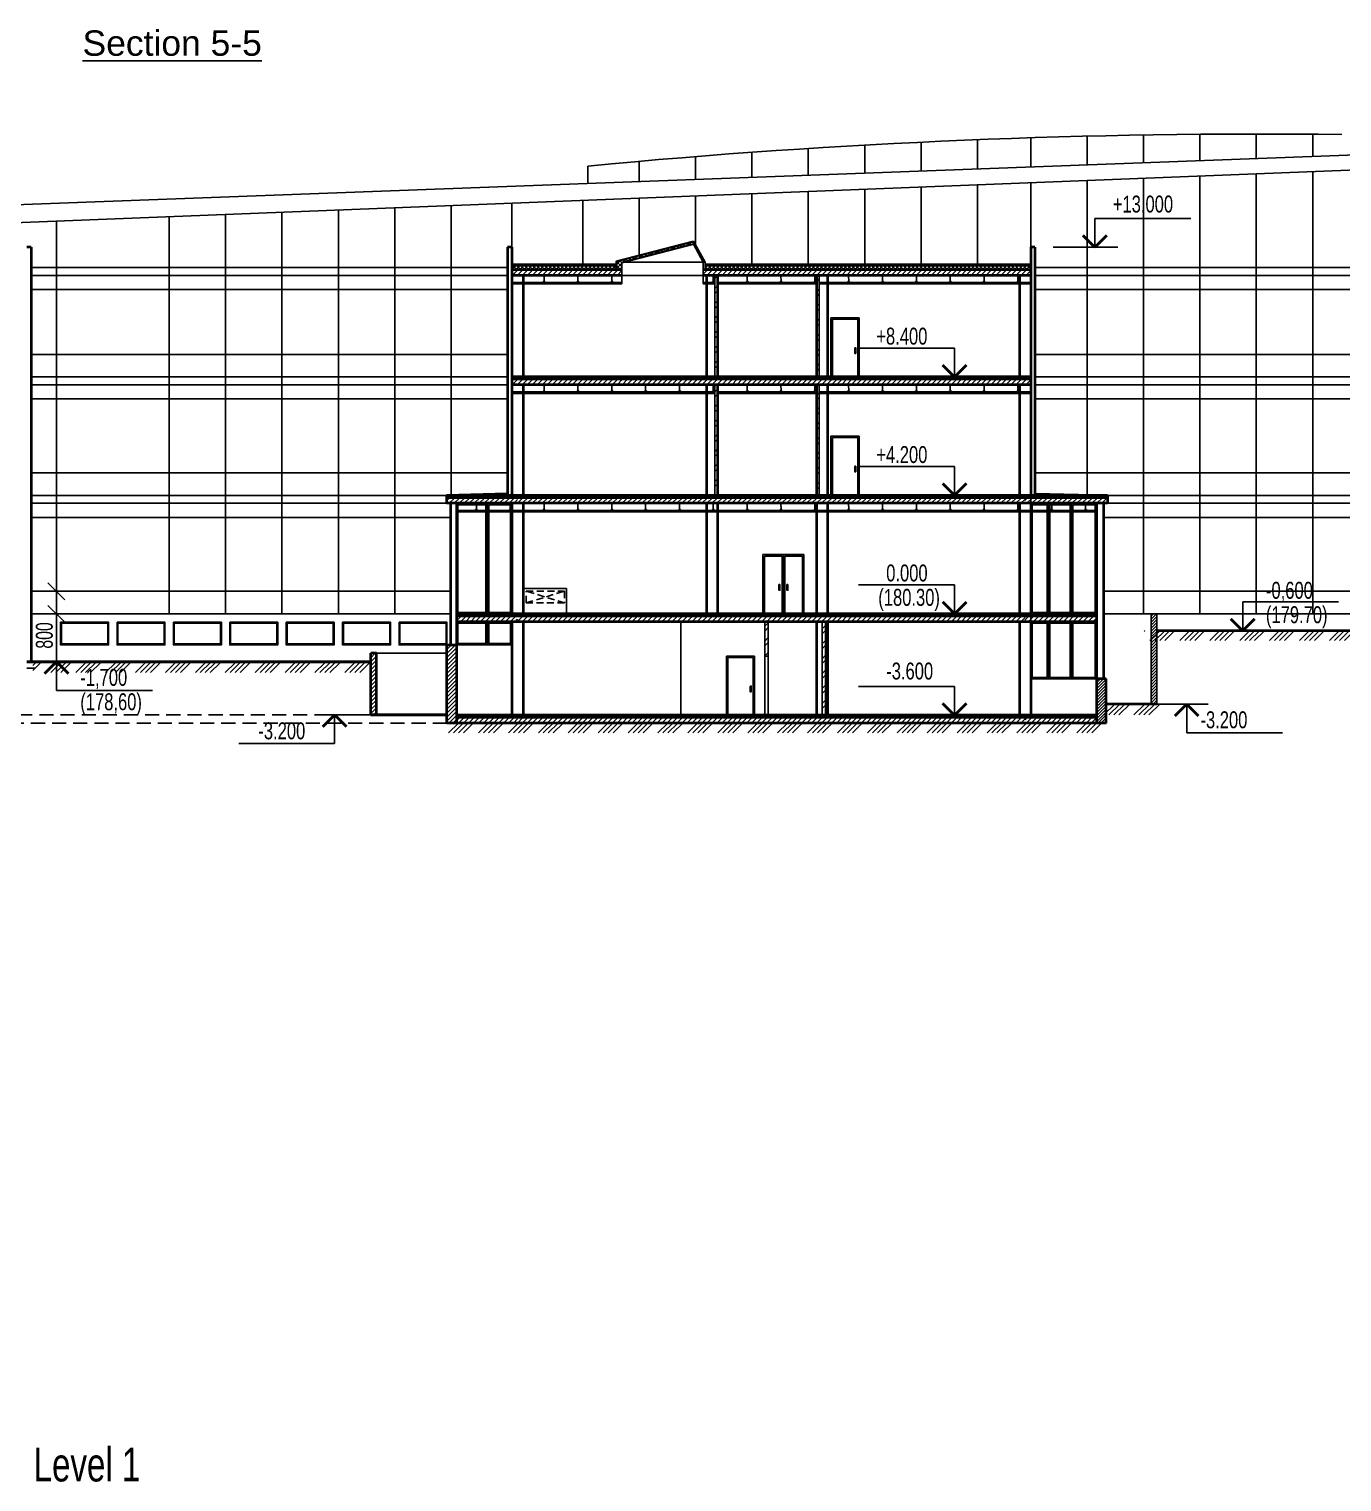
# Model space of a CAD drawing. Header units: millimetres. Extents: x 72758 to 367830, y 150032 to 293149.
# Drawn here: x 143975 to 190530, y 237085 to 288615 of the extents above; entities that cross this region are included whole.
import ezdxf

# ---------------------------------------------------------------- set-up
doc = ezdxf.new("R2010")
doc.units = ezdxf.units.MM
doc.linetypes.add('CENTER', pattern=[2, 1.25, -0.25, 0.25, -0.25])
doc.linetypes.add('HIDDEN', pattern=[0.375, 0.25, -0.125])
doc.layers.add('4', color=34, linetype='Continuous')
doc.layers.add('AX2', color=163, linetype='CENTER')
doc.styles.add('DIM1', font='russ.shx', dxfattribs={"width": 0.7})
doc.styles.get("Standard").update_dxf_attribs({"font": 'Arial.ttf'})
pattern_1 = [(45, (-53225.52, 447198.54), (-88.38835, 88.38835), [])]
pattern_2 = [(45, (-53225.52, 447198.54), (-265.16504, 265.16504), []), (45, (-53048.74, 447198.54), (-265.16504, 265.16504), [])]
pattern_3 = [(45, (-53225.52, 451398.54), (-265.16504, 265.16504), []), (45, (-53048.74, 451398.54), (-265.16504, 265.16504), [])]
pattern_4 = [(45, (-1068971.19, -42760.82), (-53.0330086, 53.0330086), [])]
pattern_5 = [(45, (-1068971.19, -42760.82), (-70.710678, 70.710678), []), (135, (-1068971.19, -42760.82), (-70.710678, -70.710678), [])]

# ---------------------------------------------------------------- blocks, each defined once
blk = doc.blocks.new('O1')
at = {"layer": 'AX2', "linetype": 'Continuous', "ltscale": 500}
for p, q in [((0, 5.12), (-17, 5.12)), ((0, 0), (0, 5.12))]:
    blk.add_line(p, q, dxfattribs=at)
at = {"layer": 'AX2', "linetype": 'Continuous', "ltscale": 500, "const_width": 0.5}
for points in [[(0, 0), (-2.12, 2.12)], [(0, 0), (2.12, 2.12)]]:
    blk.add_lwpolyline(points, dxfattribs=at)
blk = doc.blocks.new('A$C06651536')
at = {"layer": '4', "ltscale": 2000}
for p, q in [((0, 2100), (1000, 2100)), ((0, 0), (0, 2100)), ((1000, 2100), (1000, 0)), ((50, 2050), (950, 2050)), ((50, 0), (50, 2050)), ((950, 2050), (950, 0))]:
    blk.add_line(p, q, dxfattribs=at)
blk.add_lwpolyline([(842, 1035), (878, 1035), (878, 838), (842, 838)], close=True, dxfattribs=at)
blk = doc.blocks.new('_OBLIQUE')
at = {"color": 0, "linetype": 'ByBlock', "ltscale": 1000}
blk.add_line((-0.5, -0.5), (0.5, 0.5), dxfattribs=at)

msp = doc.modelspace()

# ---------------------------------------------------------------- hatches: boundary and pattern name
at = {"linetype": 'Continuous', "ltscale": 2000}
h = msp.add_hatch(dxfattribs=at)
h.set_pattern_fill('ANSI37', color=0, scale=800, style=0)
h.set_pattern_definition(pattern_5)
h.paths.add_polyline_path([(164816, 280075), (164816, 280370), (167551, 281072), (167585, 281010), (164998, 280342), (164998, 280325), (164998, 280075)])
h = msp.add_hatch(dxfattribs=at)
h.set_pattern_fill('ANSI37', color=0, scale=800, style=0)
h.set_pattern_definition(pattern_5)
h.paths.add_polyline_path([(179294, 280075), (179294, 280235), (172093, 280235), (172093, 280075)])
h.paths.add_polyline_path([(172093, 280075), (172093, 280235), (168193, 280235), (168193, 280075)])
h.paths.add_polyline_path([(161094, 280075), (164788, 280075), (164788, 280235), (161094, 280235)])
h.paths.add_polyline_path([(168193, 280075), (168193, 280235), (167947, 280235), (167947, 280075)])
h.paths.add_polyline_path([(179494, 280075), (179494, 280235), (179294, 280235), (179294, 280075)])
h = msp.add_hatch(dxfattribs=at)
h.set_pattern_fill('ANSI31', color=0, scale=1000, style=0)
h.set_pattern_definition(pattern_1)
h.paths.add_polyline_path([(172293, 279875), (179094, 279875), (179294, 279875), (179294, 280075), (172093, 280075), (172093, 279875)])
h.paths.add_polyline_path([(168393, 279875), (171893, 279875), (172093, 279875), (172093, 280075), (168193, 280075), (168193, 279875)])
h.paths.add_polyline_path([(164578, 279875), (161494, 279875), (161294, 279875), (161094, 279875), (161094, 280075), (164578, 280075)])
h.paths.add_polyline_path([(168193, 279875), (167993, 279875), (167876, 279875), (167876, 280075), (168193, 280075)])
h.paths.add_polyline_path([(179494, 279875), (179494, 280075), (179294, 280075), (179294, 279875)])
h = msp.add_hatch(dxfattribs=at)
h.set_pattern_fill('ANSI31', color=0, scale=1000, style=0)
h.set_pattern_definition(pattern_1)
h.paths.add_polyline_path([(164532, 279875), (164998, 279875), (164998, 280075), (164816, 280075), (164788, 280075), (164532, 280075)])
h = msp.add_hatch(dxfattribs=at)
h.set_pattern_fill('ANSI32', color=0, scale=1000, style=0)
h.set_pattern_definition(pattern_3)
h.paths.add_polyline_path([(168393, 276275), (168298, 276275), (168298, 279875), (168393, 279875), (168393, 276275)])
h = msp.add_hatch(dxfattribs=at)
h.set_pattern_fill('ANSI32', color=0, scale=1000, style=0)
h.set_pattern_definition(pattern_3)
h.paths.add_polyline_path([(171993, 276275), (171896, 276275), (171893, 276275), (171893, 279875), (171993, 279875)])
h = msp.add_hatch(dxfattribs=at)
h.set_pattern_fill('ANSI31', color=0, scale=1000, style=0)
h.set_pattern_definition([(45, (-53225.52, 443318.54), (-88.38835, 88.38835), [])])
h.paths.add_polyline_path([(172293, 275995), (179094, 275995), (179294, 275995), (179294, 276195), (172093, 276195), (172093, 275995)])
h.paths.add_polyline_path([(161094, 275995), (161294, 275995), (161494, 275995), (167993, 275995), (168193, 275995), (168193, 276195), (161094, 276195)])
h.paths.add_polyline_path([(168393, 275995), (171893, 275995), (172093, 275995), (172093, 276195), (168193, 276195), (168193, 275995)])
h.paths.add_polyline_path([(179494, 275995), (179494, 276195), (179294, 276195), (179294, 275995)])
h = msp.add_hatch(dxfattribs=at)
h.set_pattern_fill('ANSI32', color=0, scale=1000, style=0)
h.set_pattern_definition(pattern_2)
h.paths.add_polyline_path([(168393, 272075), (168393, 275995), (168298, 275995), (168298, 272075), (168393, 272075)])
h = msp.add_hatch(dxfattribs=at)
h.set_pattern_fill('ANSI32', color=0, scale=1000, style=0)
h.set_pattern_definition(pattern_2)
h.paths.add_polyline_path([(171896, 272075), (171993, 272075), (171993, 275995), (171896, 275995), (171893, 275995), (171893, 272075), (171896, 272075)])
h = msp.add_hatch(dxfattribs=at)
h.set_pattern_fill('ANSI31', color=0, scale=1000, style=0)
h.set_pattern_definition([(45, (-53218.12, 447198.54), (-88.38835, 88.38835), [])])
h.paths.add_polyline_path([(158951, 271795), (158951, 271995), (161101, 271995), (161301, 271995), (161301, 271795), (161101, 271795), (160951, 271795), (159141, 271795)])
h.paths.add_polyline_path([(159141, 267595), (161101, 267595), (161301, 267595), (161301, 267795), (161101, 267795), (159141, 267795)])
h.paths.add_polyline_path([(161301, 263995), (161301, 264195), (161101, 264195), (159141, 264195), (159141, 263995)])
h.paths.add_polyline_path([(158782, 271795), (158782, 271995), (158951, 271995), (158951, 271795), (158932, 271795)])
h = msp.add_hatch(dxfattribs=at)
h.set_pattern_fill('ANSI31', color=0, scale=1000, style=0)
h.set_pattern_definition([(45, (-53225.52, 439118.54), (-88.38835, 88.38835), [])])
h.paths.add_polyline_path([(172293, 271795), (179094, 271795), (179294, 271795), (179294, 271995), (172093, 271995), (172093, 271795)])
h.paths.add_polyline_path([(168193, 271795), (167993, 271795), (161494, 271795), (161294, 271795), (161294, 271995), (168193, 271995)])
h.paths.add_polyline_path([(168393, 271795), (171893, 271795), (172093, 271795), (172093, 271995), (168193, 271995), (168193, 271795)])
h = msp.add_hatch(dxfattribs=at)
h.set_pattern_fill('ANSI31', color=0, scale=1000, style=0)
h.set_pattern_definition([(45, (-53237.71, 447198.54), (-88.38835, 88.38835), [])])
h.paths.add_polyline_path([(181815, 263995), (181815, 264195), (179482, 264195), (179282, 264195), (179282, 263995)])
h.paths.add_polyline_path([(179482, 271995), (181482, 271995), (181482, 271795), (179482, 271795)])
h.paths.add_polyline_path([(179482, 267595), (181482, 267595), (181482, 267795), (179482, 267795)])
h.paths.add_polyline_path([(181482, 271995), (182208, 271995), (182208, 271795), (182058, 271795), (181815, 271795), (181482, 271795)])
h.paths.add_polyline_path([(181482, 267595), (181815, 267595), (181815, 267795), (181482, 267795)])
h.paths.add_polyline_path([(179282, 271795), (179282, 271995), (179482, 271995), (179482, 271795)])
h.paths.add_polyline_path([(179482, 267595), (179482, 267795), (179282, 267795), (179282, 267595)])
h = msp.add_hatch(dxfattribs=at)
h.set_pattern_fill('ANSI31', color=0, scale=1000, style=0)
h.set_pattern_definition([(45, (-53225.52, 434918.54), (-88.38835, 88.38835), [])])
h.paths.add_polyline_path([(172293, 267595), (179094, 267595), (179294, 267595), (179294, 267795), (172093, 267795), (172093, 267595)])
h.paths.add_polyline_path([(168193, 267595), (167993, 267595), (161494, 267595), (161294, 267595), (161294, 267795), (168193, 267795)])
h.paths.add_polyline_path([(168393, 267595), (171893, 267595), (172093, 267595), (172093, 267795), (168193, 267795), (168193, 267595)])
h = msp.add_hatch(dxfattribs=at)
h.set_pattern_fill('ANSI32', color=0, scale=1000, style=0)
h.set_pattern_definition(pattern_2)
h.paths.add_polyline_path([(172213, 264275), (172213, 267595), (172093, 267595), (172093, 264275), (172213, 264275)])
h.paths.add_polyline_path([(170188, 266375), (170068, 266375), (170068, 267595), (170188, 267595)])
h = msp.add_hatch(dxfattribs=at)
h.set_pattern_fill('ANSI31', color=0, scale=600, style=0)
h.set_pattern_definition(pattern_4)
h.paths.add_polyline_path([(183770, 264676), (183970, 264676), (183970, 267425), (183770, 267425)])
h.paths.add_polyline_path([(183770, 267425), (183770, 267875), (183970, 267875), (183970, 267425)])
h = msp.add_hatch(dxfattribs=at)
h.set_pattern_fill('ANSI34', color=0, scale=1000, style=0)
h.set_pattern_definition([(45, (-37901.74, 450478.54), (-530.33, 530.33), []), (45, (-37725, 450478.54), (-530.33, 530.33), []), (45, (-37548.2, 450478.54), (-530.33, 530.33), []), (45, (-37371.4, 450478.54), (-530.33, 530.33), [])])
h.paths.add_polyline_path([(194617, 266930), (194617, 267275), (187417, 267275), (187417, 266930)])
h.paths.add_polyline_path([(187417, 266930), (187417, 267275), (183517, 267275), (183517, 266930)])
h.paths.add_polyline_path([(197493, 266930), (197493, 267275), (197151, 267275), (194617, 267275), (194617, 266930)])
h = msp.add_hatch(dxfattribs=at)
h.set_pattern_fill('ANSI31', color=0, scale=800, style=0)
h.set_pattern_definition([(45, (-1068971.19, -42760.82), (-70.710678, 70.710678), [])])
h.paths.add_polyline_path([(158791, 263995), (158791, 264295), (158791, 264595), (158791, 266775), (158794, 266775), (158925, 266775), (159134, 266775), (159134, 264275), (159134, 264195), (159134, 263995)])
h.paths.add_polyline_path([(156091, 264295), (156291, 264295), (156291, 266475), (156091, 266475), (156091, 266175)])
h = msp.add_hatch(dxfattribs=at)
h.set_pattern_fill('ANSI34', color=0, scale=1000, style=0)
h.set_pattern_definition([(45, (-79176.8, 449337.7), (-530.33, 530.33), []), (45, (-79000, 449337.7), (-530.33, 530.33), []), (45, (-78823.2, 449337.7), (-530.33, 530.33), []), (45, (-78646.45, 449337.7), (-530.33, 530.33), [])])
h.paths.add_polyline_path([(153342, 265789), (153342, 266135), (146142, 266135), (146142, 265789)])
h.paths.add_polyline_path([(156218, 265789), (156218, 266135), (155876, 266135), (153342, 266135), (153342, 265789)])
h.paths.add_polyline_path([(146142, 265789), (144109, 265789), (144109, 266135), (146142, 266135)])
h = msp.add_hatch(dxfattribs=at)
h.set_pattern_fill('ANSI31', color=0, scale=600, style=0)
h.set_pattern_definition(pattern_4)
h.paths.add_polyline_path([(182170, 263995), (182170, 264595), (182170, 264676), (182170, 265567), (182070, 265567), (181827, 265567), (181827, 264275), (181827, 264195), (181827, 263995)])
h = msp.add_hatch(dxfattribs=at)
h.set_pattern_fill('ANSI34', color=0, scale=1000, style=0)
h.set_pattern_definition([(45, (44750.7, 445148.7), (-530.33, 530.33), []), (45, (44927.5, 445148.7), (-530.33, 530.33), []), (45, (45104.25, 445148.7), (-530.33, 530.33), []), (45, (45281, 445148.7), (-530.33, 530.33), [])])
h.paths.add_polyline_path([(184151, 264291), (181927, 264291), (181927, 264676), (183385, 264676), (183400, 264660), (183416, 264676), (184151, 264676)])
h = msp.add_hatch(dxfattribs=at)
h.set_pattern_fill('ANSI34', color=0, scale=1000, style=0)
h.set_pattern_definition([(45, (-53225.5, 447198.54), (-530.33, 530.33), []), (45, (-53048.74, 447198.54), (-530.33, 530.33), []), (45, (-52872, 447198.54), (-530.33, 530.33), []), (45, (-52695.2, 447198.54), (-530.33, 530.33), [])])
h.paths.add_polyline_path([(179294, 263650), (179294, 263995), (172093, 263995), (172093, 263650)])
h.paths.add_polyline_path([(161294, 263650), (168193, 263650), (168193, 263995), (161294, 263995)])
h.paths.add_polyline_path([(172093, 263650), (172093, 263995), (168193, 263995), (168193, 263650)])
h.paths.add_polyline_path([(182170, 263650), (182170, 263995), (181827, 263995), (179294, 263995), (179294, 263650)])
h.paths.add_polyline_path([(158791, 263650), (161294, 263650), (161294, 263995), (159134, 263995), (158791, 263995)])
h = msp.add_hatch(dxfattribs=at)
h.set_pattern_fill('ANSI31', color=0, scale=1000, style=0)
h.set_pattern_definition([(45, (-53225.52, 431318.54), (-88.38835, 88.38835), [])])
h.paths.add_polyline_path([(172293, 263995), (179094, 263995), (179294, 263995), (179294, 264195), (172093, 264195), (172093, 263995)])
h.paths.add_polyline_path([(168193, 263995), (167993, 263995), (161494, 263995), (161294, 263995), (161294, 264195), (168193, 264195)])
h.paths.add_polyline_path([(168393, 263995), (171893, 263995), (172093, 263995), (172093, 264195), (168193, 264195), (168193, 263995)])

# ---------------------------------------------------------------- linework, layer by layer
at = {"color": 0, "linetype": 'Continuous', "ltscale": 2000}
for p, q in [((90944, 280414), (210310, 284880)), ((173606, 284499), (173606, 283507)), ((175606, 284603), (175606, 283582)), ((177606, 284691), (177606, 283657)), ((179494, 284760), (179494, 283727)), ((181494, 284817), (181494, 283802)), ((183494, 284858), (183494, 283877)), ((185494, 284883), (185494, 283952)), ((187494, 284892), (187494, 284027)), ((189494, 284885), (189494, 284101)), ((108944, 280377), (210310, 284380)), ((167606, 284092), (167606, 283282)), ((169606, 284244), (169606, 283357)), ((171606, 284380), (171606, 283432)), ((163793, 283758), (163793, 283140)), ((165606, 283924), (165606, 283208)), ((187494, 283479), (187494, 267875)), ((189494, 283558), (189494, 267875)), ((173606, 282931), (173606, 280255)), ((175606, 283010), (175606, 280255)), ((177606, 283089), (177606, 280255)), ((179494, 283163), (179494, 265072)), ((181494, 283242), (181494, 272075)), ((183494, 283321), (183494, 267875)), ((185494, 283400), (185494, 267875)), ((161096, 282437), (161096, 280255)), ((163606, 282536), (163606, 280255)), ((165606, 282615), (165606, 280586)), ((167606, 282694), (167606, 280976)), ((169606, 282773), (169606, 280255)), ((171606, 282852), (171606, 280255)), ((148944, 281957), (148944, 267875)), ((150944, 282036), (150944, 267875)), ((152944, 282115), (152944, 267875)), ((154944, 282194), (154944, 267875)), ((156944, 282273), (156944, 267875)), ((158944, 282352), (158944, 272075)), ((144944, 281799), (144944, 267875)), ((164788, 280387), (167539, 281094)), ((164816, 280370), (167551, 281072)), ((164998, 280342), (167586, 281010)), ((164998, 280325), (167593, 280998)), ((167876, 280342), (167532, 280981)), ((167947, 280342), (167539, 281094)), ((167912, 280342), (167563, 280989)), ((180287, 280875), (182587, 280875)), ((164788, 280387), (164788, 280075)), ((164816, 280370), (164816, 280075)), ((164998, 280342), (164998, 280075)), ((164998, 280342), (167876, 280342)), ((167876, 280342), (167947, 280342)), ((167876, 280075), (167876, 280342)), ((167947, 280075), (167947, 280342)), ((160944, 280155), (144044, 280155)), ((160944, 279875), (144044, 279875)), ((162213, 279865), (162263, 279865)), ((162238, 279875), (162239, 279658)), ((163413, 279866), (163463, 279866)), ((163438, 279876), (163439, 279659)), ((164613, 279867), (164663, 279867)), ((164638, 279877), (164639, 279660)), ((164707, 279875), (167947, 279875)), ((164998, 280075), (164998, 279875)), ((164998, 279875), (164998, 279575)), ((167876, 280075), (167876, 279875)), ((167876, 279875), (167876, 279575)), ((168213, 279866), (168263, 279866)), ((168238, 279876), (168239, 279659)), ((168298, 279875), (168298, 276195)), ((169413, 279866), (169463, 279866)), ((169438, 279876), (169439, 279659)), ((170613, 279866), (170663, 279866)), ((170638, 279876), (170639, 279659)), ((171813, 279866), (171863, 279866)), ((171838, 279876), (171839, 279659)), ((171993, 279875), (171993, 276275)), ((173013, 279866), (173063, 279866)), ((173038, 279876), (173039, 279659)), ((174213, 279866), (174263, 279866)), ((174238, 279876), (174239, 279659)), ((175413, 279866), (175463, 279866)), ((175438, 279876), (175439, 279659)), ((176613, 279866), (176663, 279866)), ((176638, 279876), (176639, 279659)), ((177813, 279866), (177863, 279866)), ((177838, 279876), (177839, 279659)), ((179013, 279866), (179063, 279866)), ((179038, 279876), (179039, 279659)), ((198802, 280155), (179644, 280155)), ((198802, 279875), (179644, 279875)), ((160944, 279375), (144044, 279375)), ((162211, 279625), (162211, 279658)), ((162211, 279658), (162270, 279658)), ((162270, 279625), (162270, 279658)), ((163411, 279626), (163411, 279659)), ((163411, 279659), (163470, 279659)), ((163470, 279626), (163470, 279659)), ((164611, 279627), (164611, 279660)), ((164611, 279660), (164670, 279660)), ((164670, 279627), (164670, 279660)), ((168211, 279626), (168211, 279659)), ((168211, 279659), (168270, 279659)), ((168270, 279626), (168270, 279659)), ((169411, 279626), (169411, 279659)), ((169411, 279659), (169470, 279659)), ((169470, 279626), (169470, 279659)), ((170611, 279626), (170611, 279659)), ((170611, 279659), (170670, 279659)), ((170670, 279626), (170670, 279659)), ((171810, 279626), (171810, 279659)), ((171810, 279659), (171870, 279659)), ((171870, 279626), (171870, 279659)), ((173010, 279626), (173010, 279659)), ((173010, 279659), (173070, 279659)), ((173070, 279626), (173070, 279659)), ((174210, 279626), (174210, 279659)), ((174210, 279659), (174270, 279659)), ((174270, 279626), (174270, 279659)), ((175410, 279626), (175410, 279659)), ((175410, 279659), (175470, 279659)), ((175470, 279626), (175470, 279659)), ((176610, 279626), (176610, 279659)), ((176610, 279659), (176669, 279659)), ((176669, 279626), (176669, 279659)), ((177810, 279626), (177810, 279659)), ((177810, 279659), (177869, 279659)), ((177869, 279626), (177869, 279659)), ((179010, 279626), (179010, 279659)), ((179010, 279659), (179069, 279659)), ((179069, 279626), (179069, 279659)), ((198802, 279375), (179644, 279375)), ((160944, 277075), (144044, 277075)), ((198802, 277075), (179644, 277075)), ((160944, 276275), (144044, 276275)), ((198802, 276275), (179644, 276275)), ((160944, 275995), (144044, 275995)), ((162211, 275745), (162211, 275778)), ((162211, 275778), (162270, 275778)), ((162213, 275985), (162263, 275985)), ((162238, 275995), (162239, 275778)), ((162270, 275745), (162270, 275778)), ((163411, 275746), (163411, 275779)), ((163411, 275779), (163470, 275779)), ((163413, 275986), (163463, 275986)), ((163438, 275996), (163439, 275779)), ((163470, 275746), (163470, 275779)), ((164611, 275747), (164611, 275780)), ((164611, 275780), (164670, 275780)), ((164613, 275987), (164663, 275987)), ((164638, 275997), (164639, 275780)), ((164670, 275747), (164670, 275780)), ((165811, 275746), (165811, 275779)), ((165811, 275779), (165870, 275779)), ((165813, 275986), (165863, 275986)), ((165838, 275996), (165839, 275779)), ((165870, 275746), (165870, 275779)), ((167011, 275746), (167011, 275779)), ((167011, 275779), (167070, 275779)), ((167013, 275986), (167063, 275986)), ((167038, 275996), (167039, 275779)), ((167070, 275746), (167070, 275779)), ((168211, 275746), (168211, 275779)), ((168211, 275779), (168270, 275779)), ((168213, 275986), (168263, 275986)), ((168238, 275996), (168239, 275779)), ((168270, 275746), (168270, 275779)), ((168298, 275995), (168298, 271995)), ((169411, 275746), (169411, 275779)), ((169411, 275779), (169470, 275779)), ((169413, 275986), (169463, 275986)), ((169438, 275996), (169439, 275779)), ((169470, 275746), (169470, 275779)), ((170611, 275746), (170611, 275779)), ((170611, 275779), (170670, 275779)), ((170613, 275986), (170663, 275986)), ((170638, 275996), (170639, 275779)), ((170670, 275746), (170670, 275779)), ((171810, 275746), (171810, 275779)), ((171810, 275779), (171870, 275779)), ((171813, 275986), (171863, 275986)), ((171838, 275996), (171839, 275779)), ((171870, 275746), (171870, 275779)), ((171993, 275995), (171993, 272075)), ((173010, 275746), (173010, 275779)), ((173010, 275779), (173070, 275779)), ((173013, 275986), (173063, 275986)), ((173038, 275996), (173039, 275779)), ((173070, 275746), (173070, 275779)), ((174210, 275746), (174210, 275779)), ((174210, 275779), (174270, 275779)), ((174213, 275986), (174263, 275986)), ((174238, 275996), (174239, 275779)), ((174270, 275746), (174270, 275779)), ((175410, 275746), (175410, 275779)), ((175410, 275779), (175470, 275779)), ((175413, 275986), (175463, 275986)), ((175438, 275996), (175439, 275779)), ((175470, 275746), (175470, 275779)), ((176610, 275746), (176610, 275779)), ((176610, 275779), (176669, 275779)), ((176613, 275986), (176663, 275986)), ((176638, 275996), (176639, 275779)), ((176669, 275746), (176669, 275779)), ((177810, 275746), (177810, 275779)), ((177810, 275779), (177869, 275779)), ((177813, 275986), (177863, 275986)), ((177838, 275996), (177839, 275779)), ((177869, 275746), (177869, 275779)), ((179010, 275746), (179010, 275779)), ((179010, 275779), (179069, 275779)), ((179013, 275986), (179063, 275986)), ((179038, 275996), (179039, 275779)), ((179069, 275746), (179069, 275779)), ((198802, 275995), (179644, 275995)), ((160944, 275495), (144044, 275495)), ((198802, 275495), (179644, 275495)), ((160944, 272875), (144044, 272875)), ((198802, 272875), (179644, 272875)), ((160944, 272075), (144044, 272075)), ((160944, 271795), (144044, 271795)), ((159811, 271545), (159811, 271578)), ((159811, 271578), (159870, 271578)), ((159813, 271785), (159863, 271785)), ((159838, 271795), (159839, 271578)), ((159870, 271545), (159870, 271578)), ((161011, 271545), (161011, 271578)), ((161011, 271578), (161070, 271578)), ((161013, 271785), (161063, 271785)), ((161038, 271795), (161039, 271578)), ((161070, 271545), (161070, 271578)), ((162211, 271545), (162211, 271578)), ((162211, 271578), (162270, 271578)), ((162213, 271785), (162263, 271785)), ((162238, 271795), (162239, 271578)), ((162270, 271545), (162270, 271578)), ((163411, 271546), (163411, 271579)), ((163411, 271579), (163470, 271579)), ((163413, 271786), (163463, 271786)), ((163438, 271796), (163439, 271579)), ((163470, 271546), (163470, 271579)), ((164611, 271547), (164611, 271580)), ((164611, 271580), (164670, 271580)), ((164613, 271787), (164663, 271787)), ((164638, 271797), (164639, 271580)), ((164670, 271547), (164670, 271580)), ((165811, 271546), (165811, 271579)), ((165811, 271579), (165870, 271579)), ((165813, 271786), (165863, 271786)), ((165838, 271796), (165839, 271579)), ((165870, 271546), (165870, 271579)), ((167011, 271546), (167011, 271579)), ((167011, 271579), (167070, 271579)), ((167013, 271786), (167063, 271786)), ((167038, 271796), (167039, 271579)), ((167070, 271546), (167070, 271579)), ((168211, 271546), (168211, 271579)), ((168211, 271579), (168270, 271579)), ((168213, 271786), (168263, 271786)), ((168238, 271796), (168239, 271579)), ((168270, 271546), (168270, 271579)), ((169411, 271546), (169411, 271579)), ((169411, 271579), (169470, 271579)), ((169413, 271786), (169463, 271786)), ((169438, 271796), (169439, 271579)), ((169470, 271546), (169470, 271579)), ((170611, 271546), (170611, 271579)), ((170611, 271579), (170670, 271579)), ((170613, 271786), (170663, 271786)), ((170638, 271796), (170639, 271579)), ((170670, 271546), (170670, 271579)), ((171810, 271546), (171810, 271579)), ((171810, 271579), (171870, 271579)), ((171813, 271786), (171863, 271786)), ((171838, 271796), (171839, 271579)), ((171870, 271546), (171870, 271579)), ((171993, 272075), (171993, 271995)), ((173010, 271546), (173010, 271579)), ((173010, 271579), (173070, 271579)), ((173013, 271786), (173063, 271786)), ((173038, 271796), (173039, 271579)), ((173070, 271546), (173070, 271579)), ((174210, 271546), (174210, 271579)), ((174210, 271579), (174270, 271579)), ((174213, 271786), (174263, 271786)), ((174238, 271796), (174239, 271579)), ((174270, 271546), (174270, 271579)), ((175410, 271546), (175410, 271579)), ((175410, 271579), (175470, 271579)), ((175413, 271786), (175463, 271786)), ((175438, 271796), (175439, 271579)), ((175470, 271546), (175470, 271579)), ((176610, 271546), (176610, 271579)), ((176610, 271579), (176669, 271579)), ((176613, 271786), (176663, 271786)), ((176638, 271796), (176639, 271579)), ((176669, 271546), (176669, 271579)), ((177810, 271546), (177810, 271579)), ((177810, 271579), (177869, 271579)), ((177813, 271786), (177863, 271786)), ((177838, 271796), (177839, 271579)), ((177869, 271546), (177869, 271579)), ((179010, 271546), (179010, 271579)), ((179010, 271579), (179069, 271579)), ((179013, 271786), (179063, 271786)), ((179038, 271796), (179039, 271579)), ((179069, 271546), (179069, 271579)), ((180210, 271546), (180210, 271579)), ((180210, 271579), (180269, 271579)), ((180213, 271786), (180263, 271786)), ((180238, 271796), (180239, 271579)), ((180269, 271546), (180269, 271579)), ((198802, 272075), (181094, 272075)), ((198802, 271795), (181094, 271795)), ((181410, 271545), (181410, 271578)), ((181410, 271578), (181469, 271578)), ((181413, 271785), (181463, 271785)), ((181438, 271795), (181439, 271578)), ((181469, 271545), (181469, 271578)), ((198802, 271795), (182220, 271795)), ((158944, 271295), (144044, 271295)), ((198802, 271295), (182070, 271295)), ((144944, 269075), (144944, 267875)), ((158957, 268675), (144044, 268675)), ((144744, 268675), (144544, 268675)), ((163038, 268775), (161494, 268775)), ((163038, 268775), (163038, 267875)), ((198802, 268675), (182070, 268675)), ((158957, 267875), (144044, 267875)), ((144744, 267875), (144544, 267875)), ((144944, 267875), (144944, 265795)), ((159134, 267875), (161094, 267875)), ((159134, 267875), (161094, 267875)), ((167081, 264195), (167081, 267595)), ((170068, 264195), (170068, 267595)), ((170188, 264195), (170188, 267595)), ((172093, 264195), (172093, 267595)), ((172213, 264195), (172213, 267595)), ((179494, 267875), (181269, 267875)), ((179494, 267875), (181269, 267875)), ((180122, 267875), (181827, 267875)), ((180122, 267875), (181827, 267875)), ((198802, 267875), (182070, 267875)), ((183970, 267875), (182070, 267875)), ((183770, 267875), (183770, 264676)), ((183970, 267875), (183970, 264676)), ((156291, 266475), (158791, 266475)), ((159134, 266775), (161094, 266775)), ((143893, 265947), (144188, 265947)), ((170068, 266375), (170188, 266375)), ((179494, 265567), (181269, 265567)), ((180122, 265567), (181827, 265567)), ((183970, 264676), (185787, 264676)), ((156091, 264295), (154249, 264295))]:
    msp.add_line(p, q, dxfattribs=at)
at = {"color": 0, "linetype": 'Continuous', "lineweight": 40, "ltscale": 2000}
for p, q in [((144044, 280875), (143894, 280875)), ((161094, 280875), (160944, 280875)), ((179644, 280875), (179494, 280875)), ((164788, 280255), (161094, 280255)), ((164788, 280235), (161094, 280235)), ((164998, 280075), (161094, 280075)), ((164998, 279875), (161094, 279875)), ((179494, 280075), (167876, 280075)), ((179494, 279875), (167876, 279875)), ((179494, 280255), (167947, 280255)), ((179494, 280235), (167947, 280235)), ((179494, 276275), (161094, 276275)), ((179494, 276195), (161094, 276195)), ((179494, 275995), (161094, 275995)), ((160944, 272135), (158775, 272075)), ((179644, 272135), (182220, 272075)), ((182220, 272075), (158775, 272075)), ((158775, 272075), (158775, 271795)), ((182220, 271995), (158775, 271995)), ((182220, 271795), (158775, 271795)), ((158925, 271795), (158925, 266775)), ((159134, 271795), (159134, 263995)), ((181827, 271795), (181827, 263995)), ((182070, 271795), (182070, 265567)), ((182220, 272075), (182220, 271795)), ((181827, 267875), (159134, 267875)), ((181827, 267795), (159134, 267795)), ((181827, 267595), (159134, 267595)), ((156091, 264295), (156091, 266475)), ((156291, 266475), (156091, 266475)), ((156291, 264295), (156291, 266475)), ((158791, 264595), (158791, 266775)), ((158791, 266775), (159134, 266775)), ((182170, 265567), (181827, 265567)), ((182170, 264595), (182170, 265567)), ((158791, 263995), (158791, 264595)), ((182170, 263995), (182170, 264595)), ((182170, 263995), (158791, 263995)), ((181827, 264275), (159134, 264275)), ((181827, 264195), (159134, 264195))]:
    msp.add_line(p, q, dxfattribs=at)
at = {"color": 0, "lineweight": 40, "ltscale": 2000}
for p, q in [((144044, 280875), (144044, 266175)), ((160944, 280875), (160944, 272075)), ((161094, 280875), (161094, 275995)), ((179494, 280875), (179494, 275995)), ((179644, 280875), (179644, 272075)), ((161494, 279875), (161494, 276195)), ((167993, 279875), (167993, 276195)), ((168393, 279875), (168393, 276195)), ((171893, 279875), (171893, 276195)), ((172293, 279875), (172293, 276195)), ((179094, 279875), (179094, 276195)), ((161094, 275995), (161094, 271995)), ((161494, 275995), (161494, 271995)), ((167993, 275995), (167993, 271995)), ((168393, 275995), (168393, 271995)), ((171893, 275995), (171893, 271995)), ((172293, 275995), (172293, 271995)), ((179094, 275995), (179094, 271995)), ((179494, 275995), (179494, 271995)), ((161094, 271795), (161094, 267795)), ((161494, 271795), (161494, 267795)), ((167993, 271795), (167993, 267795)), ((168393, 271795), (168393, 267795)), ((171893, 271795), (171893, 267795)), ((172293, 271795), (172293, 267795)), ((179094, 271795), (179094, 267795)), ((179494, 271795), (179494, 267795)), ((161094, 267595), (161094, 264195)), ((161494, 267595), (161494, 264195)), ((171893, 267595), (171893, 264195)), ((172293, 267595), (172293, 264195)), ((179094, 267595), (179094, 264195)), ((179494, 267595), (179494, 264195))]:
    msp.add_line(p, q, dxfattribs=at)
at = {"color": 0, "ltscale": 2000}
for p, q in [((164998, 279625), (161094, 279625)), ((164998, 279575), (161094, 279575)), ((168298, 279625), (167876, 279625)), ((168298, 279575), (167876, 279575)), ((171893, 279625), (168393, 279625)), ((171893, 279575), (168393, 279575)), ((179494, 279625), (171993, 279625)), ((179494, 279575), (171993, 279575)), ((168298, 275745), (161094, 275745)), ((168298, 275695), (161094, 275695)), ((171893, 275745), (168393, 275745)), ((171893, 275695), (168393, 275695)), ((179494, 275745), (171993, 275745)), ((179494, 275695), (171993, 275695)), ((181827, 271545), (159134, 271545)), ((181827, 271495), (159134, 271495)), ((170000, 267875), (170000, 269975)), ((170000, 269975), (170725, 269975)), ((170050, 267875), (170050, 269925)), ((170050, 269925), (170675, 269925)), ((170675, 269925), (170675, 267875)), ((170725, 269975), (170725, 267875)), ((170725, 269975), (170725, 267875)), ((171450, 269975), (170725, 269975)), ((170775, 269925), (170775, 267875)), ((171400, 269925), (170775, 269925)), ((171400, 267875), (171400, 269925)), ((171450, 267875), (171450, 269975))]:
    msp.add_line(p, q, dxfattribs=at)
at = {"color": 0, "linetype": 'HIDDEN', "ltscale": 1000}
for p, q in [((161605, 268263), (162964, 268681)), ((162964, 268263), (161605, 268681))]:
    msp.add_line(p, q, dxfattribs=at)
at = {"color": 0, "linetype": 'HIDDEN', "ltscale": 2000}
for p, q in [((158791, 263995), (125494, 263995)), ((156091, 264295), (125893, 264295))]:
    msp.add_line(p, q, dxfattribs=at)
at = {"color": 0, "ltscale": 2000}
for points in [[(159134, 271795), (160227, 271795), (160227, 267875), (159134, 267875)], [(159184, 271745), (160177, 271745), (160177, 267925), (159184, 267925)], [(160227, 271795), (161094, 271795), (161094, 267875), (160227, 267875)], [(160277, 271745), (161044, 271745), (161044, 267925), (160277, 267925)], [(179494, 271795), (180122, 271795), (180122, 267875), (179494, 267875)], [(179544, 271745), (180072, 271745), (180072, 267925), (179544, 267925)], [(180122, 271795), (180937, 271795), (180937, 267875), (180122, 267875)], [(180172, 271745), (180887, 271745), (180887, 267925), (180172, 267925)], [(180937, 271795), (181827, 271795), (181827, 267875), (180937, 267875)], [(180987, 271745), (181777, 271745), (181777, 267925), (180987, 267925)], [(170567, 268910), (170603, 268910), (170603, 268713), (170567, 268713)], [(170882, 268910), (170847, 268910), (170847, 268713), (170882, 268713)], [(159134, 267595), (160227, 267595), (160227, 266775), (159134, 266775)], [(159184, 267545), (160177, 267545), (160177, 266825), (159184, 266825)], [(160227, 267595), (161094, 267595), (161094, 266775), (160227, 266775)], [(160277, 267545), (161044, 267545), (161044, 266825), (160277, 266825)], [(179494, 267595), (180122, 267595), (180122, 265567), (179494, 265567)], [(179544, 267545), (180072, 267545), (180072, 265617), (179544, 265617)], [(180122, 267595), (180937, 267595), (180937, 265567), (180122, 265567)], [(180172, 267545), (180887, 267545), (180887, 265617), (180172, 265617)], [(180937, 267595), (181827, 267595), (181827, 265567), (180937, 265567)], [(180987, 267545), (181777, 267545), (181777, 265617), (180987, 265617)]]:
    msp.add_lwpolyline(points, close=True, dxfattribs=at)
at = {"color": 0, "linetype": 'HIDDEN', "ltscale": 1000}
msp.add_lwpolyline([(161605, 268681), (162964, 268681), (162964, 268263), (161605, 268263)], close=True, dxfattribs=at)
at = {"color": 0, "linetype": 'Continuous', "ltscale": 2000}
for points in [[(145094, 267575), (146794, 267575), (146794, 266775), (145094, 266775)], [(145124, 267545), (146764, 267545), (146764, 266805), (145124, 266805), (145124, 267545)], [(147094, 267575), (148794, 267575), (148794, 266775), (147094, 266775)], [(147124, 267545), (148764, 267545), (148764, 266805), (147124, 266805), (147124, 267545)], [(149094, 267575), (150794, 267575), (150794, 266775), (149094, 266775)], [(149124, 267545), (150764, 267545), (150764, 266805), (149124, 266805), (149124, 267545)], [(151094, 267575), (152794, 267575), (152794, 266775), (151094, 266775)], [(151124, 267545), (152764, 267545), (152764, 266805), (151124, 266805), (151124, 267545)], [(153094, 267575), (154794, 267575), (154794, 266775), (153094, 266775)], [(153124, 267545), (154764, 267545), (154764, 266805), (153124, 266805), (153124, 267545)], [(155094, 267575), (156794, 267575), (156794, 266775), (155094, 266775)], [(155124, 267545), (156764, 267545), (156764, 266805), (155124, 266805), (155124, 267545)], [(157094, 267575), (158794, 267575), (158794, 266775), (157094, 266775)], [(157124, 267545), (158764, 267545), (158764, 266805), (157124, 266805), (157124, 267545)]]:
    msp.add_lwpolyline(points, close=True, dxfattribs=at)
at = {"color": 0, "linetype": 'Continuous', "ltscale": 2000, "const_width": 100}
for points in [[(183970, 267275), (198952, 267275)], [(143894, 266175), (156091, 266175)], [(156091, 264295), (158791, 264295)]]:
    msp.add_lwpolyline(points, dxfattribs=at)
at = {"color": 0, "linetype": 'Continuous', "ltscale": 2000}
msp.add_lwpolyline([(182170, 264676, 100, 100, 0), (183970, 264676, 0, 0, 0)], format="xyseb", dxfattribs=at)
msp.add_arc((187647, 33494), 251398, 89.3431, 95.44488, dxfattribs=at)

# ---------------------------------------------------------------- block references
at = {"color": 0, "linetype": 'Continuous', "ltscale": 500, "yscale": 200, "zscale": 200}
for p, xscale in [((181767, 280875), -200), ((176792, 276275), 200), ((176792, 272075), 200), ((176792, 267875), 200), ((187012, 267275), -200), ((176792, 264275), 200)]:
    msp.add_blockref('O1', p, dxfattribs=dict(at, xscale=xscale))
at = {"color": 0, "ltscale": 2000}
for p in [(172410, 276275), (172410, 272075), (168703, 264275)]:
    msp.add_blockref('A$C06651536', p, dxfattribs=at)
at = {"color": 0, "linetype": 'Continuous', "ltscale": 2000, "xscale": 600, "yscale": 600, "zscale": 600}
for p, rotation in [((144944, 268675), 90), ((144944, 267875), 270)]:
    msp.add_blockref('_OBLIQUE', p, dxfattribs=dict(at, rotation=rotation))
at = {"color": 0, "linetype": 'Continuous', "ltscale": 500, "yscale": 200, "zscale": 200, "rotation": 180}
for p, xscale in [((144949, 266175), 200), ((185024, 264676), 200), ((154810, 264295), -200)]:
    msp.add_blockref('O1', p, dxfattribs=dict(at, xscale=xscale))

# ---------------------------------------------------------------- texts
at = {"color": 0, "linetype": 'Continuous', "ltscale": 2000, "width": 0.7}
msp.add_text('+13.000', height=600, dxfattribs=at).set_placement((182405, 282109))
at = {"color": 0, "linetype": 'Continuous', "ltscale": 500, "width": 0.7}
for s, p in [('+8.400', (174019, 277424)), ('+4.200', (174019, 273224)), ('0.000', (174370, 269024)), ('-0,600', (187835, 268409)), ('(180.30)', (174089, 268159)), ('(179.70)', (187835, 267544)), ('-1,700', (145792, 265321)), ('-3.600', (174370, 265546)), ('(178,60)', (145792, 264456)), ('-3.200', (185513, 263817)), ('-3.200', (152106, 263425))]:
    msp.add_text(s, height=600, dxfattribs=at).set_placement(p)
at = {"linetype": 'Continuous', "ltscale": 500, "width": 0.7}
msp.add_text('Level 1', height=1200, dxfattribs=at).set_placement((144137, 237102))
at = {"color": 0, "linetype": 'Continuous', "ltscale": 500, "insert": (145871, 288568), "char_height": 900, "attachment_point": 1}
msp.add_mtext('{\\LSection 5-5}', dxfattribs=at)
at = {"color": 0, "linetype": 'Continuous', "ltscale": 2000, "insert": (144518, 267108), "char_height": 600, "attachment_point": 5, "rotation": 90, "style": 'DIM1'}
msp.add_mtext('\\A1;800', dxfattribs=at)

doc.saveas('drawing.dxf')
